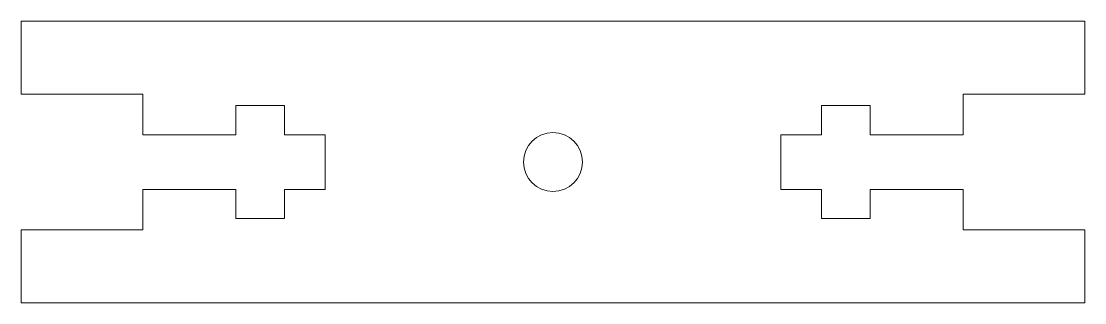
# Model space of a CAD drawing. Header units: millimetres. Extents: x 727.3 to 779.8, y 338.7 to 352.6.
import ezdxf

# ---------------------------------------------------------------- set-up
doc = ezdxf.new("R2010")
doc.units = ezdxf.units.MM

msp = doc.modelspace()

# ---------------------------------------------------------------- linework, layer by layer
at = {"color": 7, "linetype": 'Continuous', "lineweight": 15}
for p, q in [((779.839, 352.606), (727.339, 352.606)), ((727.339, 352.606), (727.339, 349.006)), ((779.839, 349.006), (779.839, 352.606)), ((727.339, 349.006), (733.339, 349.006)), ((733.339, 349.006), (733.339, 347.006)), ((773.839, 347.006), (773.839, 349.006)), ((773.839, 349.006), (779.839, 349.006)), ((737.939, 347.006), (737.939, 348.446)), ((737.939, 348.446), (740.339, 348.446)), ((740.339, 348.446), (740.339, 347.006)), ((766.839, 347.006), (766.839, 348.446)), ((766.839, 348.446), (769.239, 348.446)), ((769.239, 348.446), (769.239, 347.006)), ((733.339, 347.006), (737.939, 347.006)), ((740.339, 347.006), (742.339, 347.006)), ((742.339, 347.006), (742.339, 344.306)), ((764.839, 344.306), (764.839, 347.006)), ((764.839, 347.006), (766.839, 347.006)), ((769.239, 347.006), (773.839, 347.006)), ((737.939, 344.306), (733.339, 344.306)), ((733.339, 344.306), (733.339, 342.306)), ((737.939, 342.866), (737.939, 344.306)), ((742.339, 344.306), (740.339, 344.306)), ((740.339, 344.306), (740.339, 342.866)), ((766.839, 344.306), (764.839, 344.306)), ((766.839, 342.866), (766.839, 344.306)), ((773.839, 344.306), (769.239, 344.306)), ((769.239, 344.306), (769.239, 342.866)), ((773.839, 342.306), (773.839, 344.306)), ((740.339, 342.866), (737.939, 342.866)), ((769.239, 342.866), (766.839, 342.866)), ((733.339, 342.306), (727.339, 342.306)), ((727.339, 342.306), (727.339, 338.706)), ((779.839, 342.306), (773.839, 342.306)), ((779.839, 338.706), (779.839, 342.306)), ((727.339, 338.706), (779.839, 338.706))]:
    msp.add_line(p, q, dxfattribs=at)
msp.add_circle((753.589, 345.656), 1.45, dxfattribs=at)

doc.saveas('drawing.dxf')
